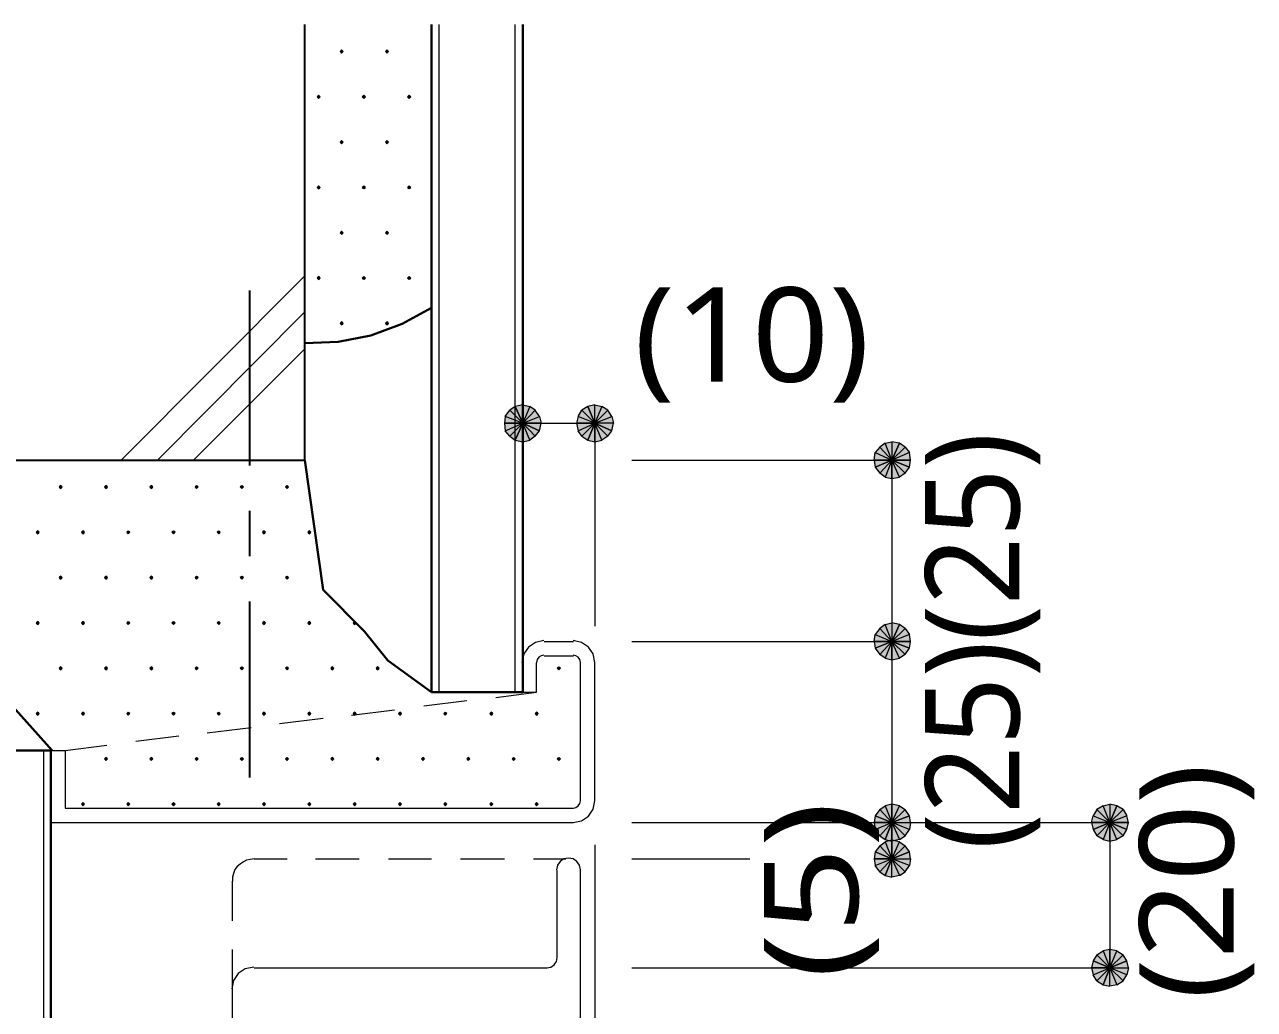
# Model space of a CAD drawing. Header units: millimetres. Extents: x 0 to 420, y 0 to 297.
# Drawn here: x 77.07 to 110.98, y 231.35 to 258.49 of the extents above; entities that cross this region are included whole.
import ezdxf
from ezdxf.enums import TextEntityAlignment as Align

# ---------------------------------------------------------------- set-up
doc = ezdxf.new("R2010")
doc.units = ezdxf.units.MM
doc.styles.add('kst32b', font='NotoSansJP-Variable.ttf')

msp = doc.modelspace()

# ---------------------------------------------------------------- hatches: boundary and pattern name
for points in [[(85.81, 257.789), (85.788, 257.768), (85.767, 257.746), (85.788, 257.725), (85.81, 257.704), (85.831, 257.725), (85.852, 257.746), (85.831, 257.768), (85.81, 257.789)], [(87.059, 257.789), (87.037, 257.768), (87.016, 257.746), (87.037, 257.725), (87.059, 257.704), (87.08, 257.725), (87.101, 257.746), (87.08, 257.768), (87.059, 257.789)], [(85.175, 256.54), (85.154, 256.519), (85.132, 256.498), (85.154, 256.476), (85.175, 256.455), (85.196, 256.476), (85.217, 256.498), (85.196, 256.519), (85.175, 256.54)], [(86.424, 256.54), (86.402, 256.519), (86.381, 256.498), (86.402, 256.476), (86.424, 256.455), (86.445, 256.476), (86.466, 256.498), (86.445, 256.519), (86.424, 256.54)], [(87.672, 256.54), (87.651, 256.519), (87.63, 256.498), (87.651, 256.476), (87.672, 256.455), (87.694, 256.476), (87.715, 256.498), (87.694, 256.519), (87.672, 256.54)], [(85.81, 255.291), (85.788, 255.27), (85.767, 255.249), (85.788, 255.228), (85.81, 255.206), (85.831, 255.228), (85.852, 255.249), (85.831, 255.27), (85.81, 255.291)], [(87.059, 255.291), (87.037, 255.27), (87.016, 255.249), (87.037, 255.228), (87.059, 255.206), (87.08, 255.228), (87.101, 255.249), (87.08, 255.27), (87.059, 255.291)], [(85.175, 254.042), (85.154, 254.021), (85.132, 254), (85.154, 253.979), (85.175, 253.958), (85.196, 253.979), (85.217, 254), (85.196, 254.021), (85.175, 254.042)], [(86.424, 254.042), (86.402, 254.021), (86.381, 254), (86.402, 253.979), (86.424, 253.958), (86.445, 253.979), (86.466, 254), (86.445, 254.021), (86.424, 254.042)], [(87.672, 254.042), (87.651, 254.021), (87.63, 254), (87.651, 253.979), (87.672, 253.958), (87.694, 253.979), (87.715, 254), (87.694, 254.021), (87.672, 254.042)], [(85.81, 252.793), (85.788, 252.772), (85.767, 252.751), (85.788, 252.73), (85.81, 252.709), (85.831, 252.73), (85.852, 252.751), (85.831, 252.772), (85.81, 252.793)], [(87.059, 252.793), (87.037, 252.772), (87.016, 252.751), (87.037, 252.73), (87.059, 252.709), (87.08, 252.73), (87.101, 252.751), (87.08, 252.772), (87.059, 252.793)], [(85.175, 251.545), (85.154, 251.523), (85.132, 251.502), (85.154, 251.481), (85.175, 251.46), (85.196, 251.481), (85.217, 251.502), (85.196, 251.523), (85.175, 251.545)], [(86.424, 251.545), (86.402, 251.523), (86.381, 251.502), (86.402, 251.481), (86.424, 251.46), (86.445, 251.481), (86.466, 251.502), (86.445, 251.523), (86.424, 251.545)], [(87.672, 251.545), (87.651, 251.523), (87.63, 251.502), (87.651, 251.481), (87.672, 251.46), (87.694, 251.481), (87.715, 251.502), (87.694, 251.523), (87.672, 251.545)], [(85.81, 250.296), (85.788, 250.275), (85.767, 250.254), (85.788, 250.232), (85.81, 250.211), (85.831, 250.232), (85.852, 250.254), (85.831, 250.275), (85.81, 250.296)], [(87.059, 250.296), (87.037, 250.275), (87.016, 250.254), (87.037, 250.232), (87.059, 250.211), (87.08, 250.232), (87.101, 250.254), (87.08, 250.275), (87.059, 250.296)], [(90.593, 247.036), (90.805, 246.994), (90.805, 247.502), (90.593, 247.036)], [(92.604, 247.036), (92.795, 246.994), (92.795, 247.502), (92.604, 247.036)], [(101.473, 246.295), (101.494, 246.486), (100.986, 246.486), (101.473, 246.295)], [(78.063, 245.787), (78.042, 245.766), (78.02, 245.745), (78.042, 245.724), (78.063, 245.703), (78.084, 245.724), (78.105, 245.745), (78.084, 245.766), (78.063, 245.787)], [(79.312, 245.787), (79.29, 245.766), (79.269, 245.745), (79.29, 245.724), (79.312, 245.703), (79.333, 245.724), (79.354, 245.745), (79.333, 245.766), (79.312, 245.787)], [(80.56, 245.787), (80.539, 245.766), (80.518, 245.745), (80.539, 245.724), (80.56, 245.703), (80.582, 245.724), (80.603, 245.745), (80.582, 245.766), (80.56, 245.787)], [(81.809, 245.787), (81.788, 245.766), (81.767, 245.745), (81.788, 245.724), (81.809, 245.703), (81.83, 245.724), (81.852, 245.745), (81.83, 245.766), (81.809, 245.787)], [(83.058, 245.787), (83.037, 245.766), (83.016, 245.745), (83.037, 245.724), (83.058, 245.703), (83.079, 245.724), (83.1, 245.745), (83.079, 245.766), (83.058, 245.787)], [(84.307, 245.787), (84.286, 245.766), (84.265, 245.745), (84.286, 245.724), (84.307, 245.703), (84.328, 245.724), (84.349, 245.745), (84.328, 245.766), (84.307, 245.787)], [(77.428, 244.538), (77.407, 244.517), (77.385, 244.496), (77.407, 244.475), (77.428, 244.454), (77.449, 244.475), (77.47, 244.496), (77.449, 244.517), (77.428, 244.538)], [(78.677, 244.538), (78.655, 244.517), (78.634, 244.496), (78.655, 244.475), (78.677, 244.454), (78.698, 244.475), (78.719, 244.496), (78.698, 244.517), (78.677, 244.538)], [(79.925, 244.538), (79.904, 244.517), (79.883, 244.496), (79.904, 244.475), (79.925, 244.454), (79.946, 244.475), (79.968, 244.496), (79.946, 244.517), (79.925, 244.538)], [(81.174, 244.538), (81.153, 244.517), (81.132, 244.496), (81.153, 244.475), (81.174, 244.454), (81.195, 244.475), (81.217, 244.496), (81.195, 244.517), (81.174, 244.538)], [(82.423, 244.538), (82.402, 244.517), (82.381, 244.496), (82.402, 244.475), (82.423, 244.454), (82.444, 244.475), (82.465, 244.496), (82.444, 244.517), (82.423, 244.538)], [(83.672, 244.538), (83.651, 244.517), (83.629, 244.496), (83.651, 244.475), (83.672, 244.454), (83.693, 244.475), (83.714, 244.496), (83.693, 244.517), (83.672, 244.538)], [(84.921, 244.538), (84.9, 244.517), (84.878, 244.496), (84.9, 244.475), (84.921, 244.454), (84.942, 244.475), (84.963, 244.496), (84.942, 244.517), (84.921, 244.538)], [(78.063, 243.29), (78.042, 243.268), (78.02, 243.247), (78.042, 243.226), (78.063, 243.205), (78.084, 243.226), (78.105, 243.247), (78.084, 243.268), (78.063, 243.29)], [(79.312, 243.29), (79.29, 243.268), (79.269, 243.247), (79.29, 243.226), (79.312, 243.205), (79.333, 243.226), (79.354, 243.247), (79.333, 243.268), (79.312, 243.29)], [(80.56, 243.29), (80.539, 243.268), (80.518, 243.247), (80.539, 243.226), (80.56, 243.205), (80.582, 243.226), (80.603, 243.247), (80.582, 243.268), (80.56, 243.29)], [(81.809, 243.29), (81.788, 243.268), (81.767, 243.247), (81.788, 243.226), (81.809, 243.205), (81.83, 243.226), (81.852, 243.247), (81.83, 243.268), (81.809, 243.29)], [(83.058, 243.29), (83.037, 243.268), (83.016, 243.247), (83.037, 243.226), (83.058, 243.205), (83.079, 243.226), (83.1, 243.247), (83.079, 243.268), (83.058, 243.29)], [(84.307, 243.29), (84.286, 243.268), (84.265, 243.247), (84.286, 243.226), (84.307, 243.205), (84.328, 243.226), (84.349, 243.247), (84.328, 243.268), (84.307, 243.29)], [(77.428, 242.041), (77.407, 242.02), (77.385, 241.998), (77.407, 241.977), (77.428, 241.956), (77.449, 241.977), (77.47, 241.998), (77.449, 242.02), (77.428, 242.041)], [(78.677, 242.041), (78.655, 242.02), (78.634, 241.998), (78.655, 241.977), (78.677, 241.956), (78.698, 241.977), (78.719, 241.998), (78.698, 242.02), (78.677, 242.041)], [(79.925, 242.041), (79.904, 242.02), (79.883, 241.998), (79.904, 241.977), (79.925, 241.956), (79.946, 241.977), (79.968, 241.998), (79.946, 242.02), (79.925, 242.041)], [(81.174, 242.041), (81.153, 242.02), (81.132, 241.998), (81.153, 241.977), (81.174, 241.956), (81.195, 241.977), (81.217, 241.998), (81.195, 242.02), (81.174, 242.041)], [(82.423, 242.041), (82.402, 242.02), (82.381, 241.998), (82.402, 241.977), (82.423, 241.956), (82.444, 241.977), (82.465, 241.998), (82.444, 242.02), (82.423, 242.041)], [(83.672, 242.041), (83.651, 242.02), (83.629, 241.998), (83.651, 241.977), (83.672, 241.956), (83.693, 241.977), (83.714, 241.998), (83.693, 242.02), (83.672, 242.041)], [(84.921, 242.041), (84.9, 242.02), (84.878, 241.998), (84.9, 241.977), (84.921, 241.956), (84.942, 241.977), (84.963, 241.998), (84.942, 242.02), (84.921, 242.041)], [(86.17, 242.041), (86.148, 242.02), (86.127, 241.998), (86.148, 241.977), (86.17, 241.956), (86.191, 241.977), (86.212, 241.998), (86.191, 242.02), (86.17, 242.041)], [(101.473, 241.3), (101.494, 241.49), (100.986, 241.49), (101.473, 241.3)], [(78.063, 240.792), (78.042, 240.771), (78.02, 240.75), (78.042, 240.729), (78.063, 240.707), (78.084, 240.729), (78.105, 240.75), (78.084, 240.771), (78.063, 240.792)], [(79.312, 240.792), (79.29, 240.771), (79.269, 240.75), (79.29, 240.729), (79.312, 240.707), (79.333, 240.729), (79.354, 240.75), (79.333, 240.771), (79.312, 240.792)], [(80.56, 240.792), (80.539, 240.771), (80.518, 240.75), (80.539, 240.729), (80.56, 240.707), (80.582, 240.729), (80.603, 240.75), (80.582, 240.771), (80.56, 240.792)], [(81.809, 240.792), (81.788, 240.771), (81.767, 240.75), (81.788, 240.729), (81.809, 240.707), (81.83, 240.729), (81.852, 240.75), (81.83, 240.771), (81.809, 240.792)], [(83.058, 240.792), (83.037, 240.771), (83.016, 240.75), (83.037, 240.729), (83.058, 240.707), (83.079, 240.729), (83.1, 240.75), (83.079, 240.771), (83.058, 240.792)], [(84.307, 240.792), (84.286, 240.771), (84.265, 240.75), (84.286, 240.729), (84.307, 240.707), (84.328, 240.729), (84.349, 240.75), (84.328, 240.771), (84.307, 240.792)], [(85.556, 240.792), (85.535, 240.771), (85.513, 240.75), (85.535, 240.729), (85.556, 240.707), (85.577, 240.729), (85.598, 240.75), (85.577, 240.771), (85.556, 240.792)], [(86.804, 240.792), (86.783, 240.771), (86.762, 240.75), (86.783, 240.729), (86.804, 240.707), (86.826, 240.729), (86.847, 240.75), (86.826, 240.771), (86.804, 240.792)], [(91.8, 240.792), (91.779, 240.771), (91.758, 240.75), (91.779, 240.729), (91.8, 240.707), (91.821, 240.729), (91.842, 240.75), (91.821, 240.771), (91.8, 240.792)], [(77.428, 239.543), (77.407, 239.522), (77.385, 239.501), (77.407, 239.48), (77.428, 239.458), (77.449, 239.48), (77.47, 239.501), (77.449, 239.522), (77.428, 239.543)], [(78.677, 239.543), (78.655, 239.522), (78.634, 239.501), (78.655, 239.48), (78.677, 239.458), (78.698, 239.48), (78.719, 239.501), (78.698, 239.522), (78.677, 239.543)], [(79.925, 239.543), (79.904, 239.522), (79.883, 239.501), (79.904, 239.48), (79.925, 239.458), (79.946, 239.48), (79.968, 239.501), (79.946, 239.522), (79.925, 239.543)], [(81.174, 239.543), (81.153, 239.522), (81.132, 239.501), (81.153, 239.48), (81.174, 239.458), (81.195, 239.48), (81.217, 239.501), (81.195, 239.522), (81.174, 239.543)], [(82.423, 239.543), (82.402, 239.522), (82.381, 239.501), (82.402, 239.48), (82.423, 239.458), (82.444, 239.48), (82.465, 239.501), (82.444, 239.522), (82.423, 239.543)], [(83.672, 239.543), (83.651, 239.522), (83.629, 239.501), (83.651, 239.48), (83.672, 239.458), (83.693, 239.48), (83.714, 239.501), (83.693, 239.522), (83.672, 239.543)], [(84.921, 239.543), (84.9, 239.522), (84.878, 239.501), (84.9, 239.48), (84.921, 239.458), (84.942, 239.48), (84.963, 239.501), (84.942, 239.522), (84.921, 239.543)], [(86.17, 239.543), (86.148, 239.522), (86.127, 239.501), (86.148, 239.48), (86.17, 239.458), (86.191, 239.48), (86.212, 239.501), (86.191, 239.522), (86.17, 239.543)], [(87.418, 239.543), (87.397, 239.522), (87.376, 239.501), (87.397, 239.48), (87.418, 239.458), (87.44, 239.48), (87.461, 239.501), (87.44, 239.522), (87.418, 239.543)], [(88.667, 239.543), (88.646, 239.522), (88.625, 239.501), (88.646, 239.48), (88.667, 239.458), (88.688, 239.48), (88.71, 239.501), (88.688, 239.522), (88.667, 239.543)], [(89.937, 239.543), (89.916, 239.522), (89.895, 239.501), (89.916, 239.48), (89.937, 239.458), (89.958, 239.48), (89.979, 239.501), (89.958, 239.522), (89.937, 239.543)], [(91.186, 239.543), (91.165, 239.522), (91.144, 239.501), (91.165, 239.48), (91.186, 239.458), (91.207, 239.48), (91.228, 239.501), (91.207, 239.522), (91.186, 239.543)], [(79.312, 238.294), (79.29, 238.273), (79.269, 238.252), (79.29, 238.231), (79.312, 238.21), (79.333, 238.231), (79.354, 238.252), (79.333, 238.273), (79.312, 238.294)], [(80.56, 238.294), (80.539, 238.273), (80.518, 238.252), (80.539, 238.231), (80.56, 238.21), (80.582, 238.231), (80.603, 238.252), (80.582, 238.273), (80.56, 238.294)], [(81.809, 238.294), (81.788, 238.273), (81.767, 238.252), (81.788, 238.231), (81.809, 238.21), (81.83, 238.231), (81.852, 238.252), (81.83, 238.273), (81.809, 238.294)], [(83.058, 238.294), (83.037, 238.273), (83.016, 238.252), (83.037, 238.231), (83.058, 238.21), (83.079, 238.231), (83.1, 238.252), (83.079, 238.273), (83.058, 238.294)], [(84.307, 238.294), (84.286, 238.273), (84.265, 238.252), (84.286, 238.231), (84.307, 238.21), (84.328, 238.231), (84.349, 238.252), (84.328, 238.273), (84.307, 238.294)], [(85.556, 238.294), (85.535, 238.273), (85.513, 238.252), (85.535, 238.231), (85.556, 238.21), (85.577, 238.231), (85.598, 238.252), (85.577, 238.273), (85.556, 238.294)], [(86.804, 238.294), (86.783, 238.273), (86.762, 238.252), (86.783, 238.231), (86.804, 238.21), (86.826, 238.231), (86.847, 238.252), (86.826, 238.273), (86.804, 238.294)], [(88.053, 238.294), (88.032, 238.273), (88.011, 238.252), (88.032, 238.231), (88.053, 238.21), (88.075, 238.231), (88.096, 238.252), (88.075, 238.273), (88.053, 238.294)], [(89.302, 238.294), (89.281, 238.273), (89.26, 238.252), (89.281, 238.231), (89.302, 238.21), (89.323, 238.231), (89.345, 238.252), (89.323, 238.273), (89.302, 238.294)], [(90.551, 238.294), (90.53, 238.273), (90.509, 238.252), (90.53, 238.231), (90.551, 238.21), (90.572, 238.231), (90.593, 238.252), (90.572, 238.273), (90.551, 238.294)], [(91.8, 238.294), (91.779, 238.273), (91.758, 238.252), (91.779, 238.231), (91.8, 238.21), (91.821, 238.231), (91.842, 238.252), (91.821, 238.273), (91.8, 238.294)], [(78.677, 237.046), (78.655, 237.024), (78.634, 237.003), (78.655, 236.982), (78.677, 236.961), (78.698, 236.982), (78.719, 237.003), (78.698, 237.024), (78.677, 237.046)], [(79.925, 237.046), (79.904, 237.024), (79.883, 237.003), (79.904, 236.982), (79.925, 236.961), (79.946, 236.982), (79.968, 237.003), (79.946, 237.024), (79.925, 237.046)], [(81.174, 237.046), (81.153, 237.024), (81.132, 237.003), (81.153, 236.982), (81.174, 236.961), (81.195, 236.982), (81.217, 237.003), (81.195, 237.024), (81.174, 237.046)], [(82.423, 237.046), (82.402, 237.024), (82.381, 237.003), (82.402, 236.982), (82.423, 236.961), (82.444, 236.982), (82.465, 237.003), (82.444, 237.024), (82.423, 237.046)], [(83.672, 237.046), (83.651, 237.024), (83.629, 237.003), (83.651, 236.982), (83.672, 236.961), (83.693, 236.982), (83.714, 237.003), (83.693, 237.024), (83.672, 237.046)], [(84.921, 237.046), (84.9, 237.024), (84.878, 237.003), (84.9, 236.982), (84.921, 236.961), (84.942, 236.982), (84.963, 237.003), (84.942, 237.024), (84.921, 237.046)], [(86.17, 237.046), (86.148, 237.024), (86.127, 237.003), (86.148, 236.982), (86.17, 236.961), (86.191, 236.982), (86.212, 237.003), (86.191, 237.024), (86.17, 237.046)], [(87.418, 237.046), (87.397, 237.024), (87.376, 237.003), (87.397, 236.982), (87.418, 236.961), (87.44, 236.982), (87.461, 237.003), (87.44, 237.024), (87.418, 237.046)], [(88.667, 237.046), (88.646, 237.024), (88.625, 237.003), (88.646, 236.982), (88.667, 236.961), (88.688, 236.982), (88.71, 237.003), (88.688, 237.024), (88.667, 237.046)], [(89.937, 237.046), (89.916, 237.024), (89.895, 237.003), (89.916, 236.982), (89.937, 236.961), (89.958, 236.982), (89.979, 237.003), (89.958, 237.024), (89.937, 237.046)], [(91.186, 237.046), (91.165, 237.024), (91.144, 237.003), (91.165, 236.982), (91.186, 236.961), (91.207, 236.982), (91.228, 237.003), (91.207, 237.024), (91.186, 237.046)], [(100.521, 236.686), (100.499, 236.495), (100.986, 236.495), (100.521, 236.686)], [(107.463, 236.305), (107.505, 236.495), (106.998, 236.495), (107.463, 236.305)], [(100.521, 235.691), (100.499, 235.5), (100.986, 235.5), (100.521, 235.691)], [(106.532, 232.685), (106.49, 232.495), (106.998, 232.495), (106.532, 232.685)]]:
    msp.add_hatch(color=7).paths.add_polyline_path(points)
h = msp.add_hatch(color=7)
h.paths.add_polyline_path([(90.593, 247.967), (90.445, 247.862), (90.805, 247.502), (90.593, 247.967)])
h.paths.add_polyline_path([(90.445, 247.862), (90.805, 247.502), (90.318, 247.692), (90.445, 247.862)])
h.paths.add_polyline_path([(90.805, 247.502), (90.318, 247.692), (90.297, 247.502), (90.805, 247.502)])
h = msp.add_hatch(color=7)
h.paths.add_polyline_path([(91.144, 247.862), (90.996, 247.967), (90.805, 247.502), (91.144, 247.862)])
h.paths.add_polyline_path([(90.996, 247.967), (90.805, 247.502), (90.805, 248.01), (90.996, 247.967)])
h.paths.add_polyline_path([(90.805, 247.502), (90.805, 248.01), (90.593, 247.967), (90.805, 247.502)])
h = msp.add_hatch(color=7)
h.paths.add_polyline_path([(92.604, 247.967), (92.435, 247.862), (92.795, 247.502), (92.604, 247.967)])
h.paths.add_polyline_path([(92.435, 247.862), (92.795, 247.502), (92.329, 247.692), (92.435, 247.862)])
h.paths.add_polyline_path([(92.795, 247.502), (92.329, 247.692), (92.287, 247.502), (92.795, 247.502)])
h = msp.add_hatch(color=7)
h.paths.add_polyline_path([(93.154, 247.862), (92.985, 247.967), (92.795, 247.502), (93.154, 247.862)])
h.paths.add_polyline_path([(92.985, 247.967), (92.795, 247.502), (92.795, 248.01), (92.985, 247.967)])
h.paths.add_polyline_path([(92.795, 247.502), (92.795, 248.01), (92.604, 247.967), (92.795, 247.502)])
h = msp.add_hatch(color=7)
h.paths.add_polyline_path([(91.271, 247.29), (91.313, 247.502), (90.805, 247.502), (91.271, 247.29)])
h.paths.add_polyline_path([(91.313, 247.502), (90.805, 247.502), (91.271, 247.692), (91.313, 247.502)])
h.paths.add_polyline_path([(90.805, 247.502), (91.271, 247.692), (91.144, 247.862), (90.805, 247.502)])
h = msp.add_hatch(color=7)
h.paths.add_polyline_path([(93.26, 247.29), (93.303, 247.502), (92.795, 247.502), (93.26, 247.29)])
h.paths.add_polyline_path([(93.303, 247.502), (92.795, 247.502), (93.26, 247.692), (93.303, 247.502)])
h.paths.add_polyline_path([(92.795, 247.502), (93.26, 247.692), (93.154, 247.862), (92.795, 247.502)])
h = msp.add_hatch(color=7)
h.paths.add_polyline_path([(90.297, 247.502), (90.318, 247.29), (90.805, 247.502), (90.297, 247.502)])
h.paths.add_polyline_path([(90.318, 247.29), (90.805, 247.502), (90.445, 247.142), (90.318, 247.29)])
h.paths.add_polyline_path([(90.805, 247.502), (90.445, 247.142), (90.593, 247.036), (90.805, 247.502)])
h = msp.add_hatch(color=7)
h.paths.add_polyline_path([(90.805, 246.994), (90.996, 247.036), (90.805, 247.502), (90.805, 246.994)])
h.paths.add_polyline_path([(90.996, 247.036), (90.805, 247.502), (91.144, 247.142), (90.996, 247.036)])
h.paths.add_polyline_path([(90.805, 247.502), (91.144, 247.142), (91.271, 247.29), (90.805, 247.502)])
h = msp.add_hatch(color=7)
h.paths.add_polyline_path([(92.287, 247.502), (92.329, 247.29), (92.795, 247.502), (92.287, 247.502)])
h.paths.add_polyline_path([(92.329, 247.29), (92.795, 247.502), (92.435, 247.142), (92.329, 247.29)])
h.paths.add_polyline_path([(92.795, 247.502), (92.435, 247.142), (92.604, 247.036), (92.795, 247.502)])
h = msp.add_hatch(color=7)
h.paths.add_polyline_path([(92.795, 246.994), (92.985, 247.036), (92.795, 247.502), (92.795, 246.994)])
h.paths.add_polyline_path([(92.985, 247.036), (92.795, 247.502), (93.154, 247.142), (92.985, 247.036)])
h.paths.add_polyline_path([(92.795, 247.502), (93.154, 247.142), (93.26, 247.29), (92.795, 247.502)])
h = msp.add_hatch(color=7)
h.paths.add_polyline_path([(101.198, 246.951), (100.986, 246.994), (100.986, 246.486), (101.198, 246.951)])
h.paths.add_polyline_path([(100.986, 246.994), (100.986, 246.486), (100.796, 246.951), (100.986, 246.994)])
h.paths.add_polyline_path([(100.986, 246.486), (100.796, 246.951), (100.648, 246.846), (100.986, 246.486)])
h = msp.add_hatch(color=7)
h.paths.add_polyline_path([(101.494, 246.486), (101.473, 246.697), (100.986, 246.486), (101.494, 246.486)])
h.paths.add_polyline_path([(101.473, 246.697), (100.986, 246.486), (101.346, 246.846), (101.473, 246.697)])
h.paths.add_polyline_path([(100.986, 246.486), (101.346, 246.846), (101.198, 246.951), (100.986, 246.486)])
h = msp.add_hatch(color=7)
h.paths.add_polyline_path([(100.648, 246.846), (100.521, 246.697), (100.986, 246.486), (100.648, 246.846)])
h.paths.add_polyline_path([(100.521, 246.697), (100.986, 246.486), (100.499, 246.486), (100.521, 246.697)])
h.paths.add_polyline_path([(100.986, 246.486), (100.499, 246.486), (100.521, 246.295), (100.986, 246.486)])
h = msp.add_hatch(color=7)
h.paths.add_polyline_path([(100.521, 246.295), (100.648, 246.126), (100.986, 246.486), (100.521, 246.295)])
h.paths.add_polyline_path([(100.648, 246.126), (100.986, 246.486), (100.796, 246.02), (100.648, 246.126)])
h.paths.add_polyline_path([(100.986, 246.486), (100.796, 246.02), (100.986, 245.978), (100.986, 246.486)])
h = msp.add_hatch(color=7)
h.paths.add_polyline_path([(100.986, 245.978), (101.198, 246.02), (100.986, 246.486), (100.986, 245.978)])
h.paths.add_polyline_path([(101.198, 246.02), (100.986, 246.486), (101.346, 246.126), (101.198, 246.02)])
h.paths.add_polyline_path([(100.986, 246.486), (101.346, 246.126), (101.473, 246.295), (100.986, 246.486)])
h = msp.add_hatch(color=7)
h.paths.add_polyline_path([(100.648, 241.85), (100.521, 241.681), (100.986, 241.49), (100.648, 241.85)])
h.paths.add_polyline_path([(100.521, 241.681), (100.986, 241.49), (100.499, 241.49), (100.521, 241.681)])
h.paths.add_polyline_path([(100.986, 241.49), (100.499, 241.49), (100.521, 241.3), (100.986, 241.49)])
h = msp.add_hatch(color=7)
h.paths.add_polyline_path([(101.198, 241.956), (100.986, 241.998), (100.986, 241.49), (101.198, 241.956)])
h.paths.add_polyline_path([(100.986, 241.998), (100.986, 241.49), (100.796, 241.956), (100.986, 241.998)])
h.paths.add_polyline_path([(100.986, 241.49), (100.796, 241.956), (100.648, 241.85), (100.986, 241.49)])
h = msp.add_hatch(color=7)
h.paths.add_polyline_path([(101.494, 241.49), (101.473, 241.681), (100.986, 241.49), (101.494, 241.49)])
h.paths.add_polyline_path([(101.473, 241.681), (100.986, 241.49), (101.346, 241.85), (101.473, 241.681)])
h.paths.add_polyline_path([(100.986, 241.49), (101.346, 241.85), (101.198, 241.956), (100.986, 241.49)])
h = msp.add_hatch(color=7)
h.paths.add_polyline_path([(100.521, 241.3), (100.648, 241.131), (100.986, 241.49), (100.521, 241.3)])
h.paths.add_polyline_path([(100.648, 241.131), (100.986, 241.49), (100.796, 241.025), (100.648, 241.131)])
h.paths.add_polyline_path([(100.986, 241.49), (100.796, 241.025), (100.986, 240.982), (100.986, 241.49)])
h = msp.add_hatch(color=7)
h.paths.add_polyline_path([(100.986, 240.982), (101.198, 241.025), (100.986, 241.49), (100.986, 240.982)])
h.paths.add_polyline_path([(101.198, 241.025), (100.986, 241.49), (101.346, 241.131), (101.198, 241.025)])
h.paths.add_polyline_path([(100.986, 241.49), (101.346, 241.131), (101.473, 241.3), (100.986, 241.49)])
h = msp.add_hatch(color=7)
h.paths.add_polyline_path([(100.986, 237.003), (100.796, 236.961), (100.986, 236.495), (100.986, 237.003)])
h.paths.add_polyline_path([(100.796, 236.961), (100.986, 236.495), (100.648, 236.855), (100.796, 236.961)])
h.paths.add_polyline_path([(100.986, 236.495), (100.648, 236.855), (100.521, 236.686), (100.986, 236.495)])
h = msp.add_hatch(color=7)
h.paths.add_polyline_path([(101.473, 236.686), (101.346, 236.855), (100.986, 236.495), (101.473, 236.686)])
h.paths.add_polyline_path([(101.346, 236.855), (100.986, 236.495), (101.198, 236.961), (101.346, 236.855)])
h.paths.add_polyline_path([(100.986, 236.495), (101.198, 236.961), (100.986, 237.003), (100.986, 236.495)])
h = msp.add_hatch(color=7)
h.paths.add_polyline_path([(106.638, 236.855), (106.532, 236.686), (106.998, 236.495), (106.638, 236.855)])
h.paths.add_polyline_path([(106.532, 236.686), (106.998, 236.495), (106.49, 236.495), (106.532, 236.686)])
h.paths.add_polyline_path([(106.998, 236.495), (106.49, 236.495), (106.532, 236.305), (106.998, 236.495)])
h = msp.add_hatch(color=7)
h.paths.add_polyline_path([(107.188, 236.961), (106.998, 237.003), (106.998, 236.495), (107.188, 236.961)])
h.paths.add_polyline_path([(106.998, 237.003), (106.998, 236.495), (106.807, 236.961), (106.998, 237.003)])
h.paths.add_polyline_path([(106.998, 236.495), (106.807, 236.961), (106.638, 236.855), (106.998, 236.495)])
h = msp.add_hatch(color=7)
h.paths.add_polyline_path([(107.505, 236.495), (107.463, 236.686), (106.998, 236.495), (107.505, 236.495)])
h.paths.add_polyline_path([(107.463, 236.686), (106.998, 236.495), (107.357, 236.855), (107.463, 236.686)])
h.paths.add_polyline_path([(106.998, 236.495), (107.357, 236.855), (107.188, 236.961), (106.998, 236.495)])
h = msp.add_hatch(color=7)
h.paths.add_polyline_path([(100.499, 236.495), (100.521, 236.305), (100.986, 236.495), (100.499, 236.495)])
h.paths.add_polyline_path([(100.521, 236.305), (100.986, 236.495), (100.648, 236.135), (100.521, 236.305)])
h.paths.add_polyline_path([(100.986, 236.495), (100.648, 236.135), (100.796, 236.029), (100.986, 236.495)])
h = msp.add_hatch(color=7)
h.paths.add_polyline_path([(100.796, 236.029), (100.986, 235.987), (100.986, 236.495), (100.796, 236.029)])
h.paths.add_polyline_path([(100.986, 235.987), (100.986, 236.495), (101.198, 236.029), (100.986, 235.987)])
h.paths.add_polyline_path([(100.986, 236.495), (101.198, 236.029), (101.346, 236.135), (100.986, 236.495)])
h = msp.add_hatch(color=7)
h.paths.add_polyline_path([(101.346, 236.135), (101.473, 236.305), (100.986, 236.495), (101.346, 236.135)])
h.paths.add_polyline_path([(101.473, 236.305), (100.986, 236.495), (101.494, 236.495), (101.473, 236.305)])
h.paths.add_polyline_path([(100.986, 236.495), (101.494, 236.495), (101.473, 236.686), (100.986, 236.495)])
h = msp.add_hatch(color=7)
h.paths.add_polyline_path([(106.532, 236.305), (106.638, 236.135), (106.998, 236.495), (106.532, 236.305)])
h.paths.add_polyline_path([(106.638, 236.135), (106.998, 236.495), (106.807, 236.029), (106.638, 236.135)])
h.paths.add_polyline_path([(106.998, 236.495), (106.807, 236.029), (106.998, 235.987), (106.998, 236.495)])
h = msp.add_hatch(color=7)
h.paths.add_polyline_path([(106.998, 235.987), (107.188, 236.029), (106.998, 236.495), (106.998, 235.987)])
h.paths.add_polyline_path([(107.188, 236.029), (106.998, 236.495), (107.357, 236.135), (107.188, 236.029)])
h.paths.add_polyline_path([(106.998, 236.495), (107.357, 236.135), (107.463, 236.305), (106.998, 236.495)])
h = msp.add_hatch(color=7)
h.paths.add_polyline_path([(100.986, 236.008), (100.796, 235.966), (100.986, 235.5), (100.986, 236.008)])
h.paths.add_polyline_path([(100.796, 235.966), (100.986, 235.5), (100.648, 235.86), (100.796, 235.966)])
h.paths.add_polyline_path([(100.986, 235.5), (100.648, 235.86), (100.521, 235.691), (100.986, 235.5)])
h = msp.add_hatch(color=7)
h.paths.add_polyline_path([(101.473, 235.691), (101.346, 235.86), (100.986, 235.5), (101.473, 235.691)])
h.paths.add_polyline_path([(101.346, 235.86), (100.986, 235.5), (101.198, 235.966), (101.346, 235.86)])
h.paths.add_polyline_path([(100.986, 235.5), (101.198, 235.966), (100.986, 236.008), (100.986, 235.5)])
h = msp.add_hatch(color=7)
h.paths.add_polyline_path([(100.499, 235.5), (100.521, 235.31), (100.986, 235.5), (100.499, 235.5)])
h.paths.add_polyline_path([(100.521, 235.31), (100.986, 235.5), (100.648, 235.14), (100.521, 235.31)])
h.paths.add_polyline_path([(100.986, 235.5), (100.648, 235.14), (100.796, 235.035), (100.986, 235.5)])
h = msp.add_hatch(color=7)
h.paths.add_polyline_path([(100.796, 235.035), (100.986, 234.992), (100.986, 235.5), (100.796, 235.035)])
h.paths.add_polyline_path([(100.986, 234.992), (100.986, 235.5), (101.198, 235.035), (100.986, 234.992)])
h.paths.add_polyline_path([(100.986, 235.5), (101.198, 235.035), (101.346, 235.14), (100.986, 235.5)])
h = msp.add_hatch(color=7)
h.paths.add_polyline_path([(101.346, 235.14), (101.473, 235.31), (100.986, 235.5), (101.346, 235.14)])
h.paths.add_polyline_path([(101.473, 235.31), (100.986, 235.5), (101.494, 235.5), (101.473, 235.31)])
h.paths.add_polyline_path([(100.986, 235.5), (101.494, 235.5), (101.473, 235.691), (100.986, 235.5)])
h = msp.add_hatch(color=7)
h.paths.add_polyline_path([(106.998, 233.003), (106.807, 232.96), (106.998, 232.495), (106.998, 233.003)])
h.paths.add_polyline_path([(106.807, 232.96), (106.998, 232.495), (106.638, 232.854), (106.807, 232.96)])
h.paths.add_polyline_path([(106.998, 232.495), (106.638, 232.854), (106.532, 232.685), (106.998, 232.495)])
h = msp.add_hatch(color=7)
h.paths.add_polyline_path([(107.463, 232.685), (107.357, 232.854), (106.998, 232.495), (107.463, 232.685)])
h.paths.add_polyline_path([(107.357, 232.854), (106.998, 232.495), (107.188, 232.96), (107.357, 232.854)])
h.paths.add_polyline_path([(106.998, 232.495), (107.188, 232.96), (106.998, 233.003), (106.998, 232.495)])
h = msp.add_hatch(color=7)
h.paths.add_polyline_path([(107.357, 232.135), (107.463, 232.304), (106.998, 232.495), (107.357, 232.135)])
h.paths.add_polyline_path([(107.463, 232.304), (106.998, 232.495), (107.505, 232.495), (107.463, 232.304)])
h.paths.add_polyline_path([(106.998, 232.495), (107.505, 232.495), (107.463, 232.685), (106.998, 232.495)])
h = msp.add_hatch(color=7)
h.paths.add_polyline_path([(106.49, 232.495), (106.532, 232.304), (106.998, 232.495), (106.49, 232.495)])
h.paths.add_polyline_path([(106.532, 232.304), (106.998, 232.495), (106.638, 232.135), (106.532, 232.304)])
h.paths.add_polyline_path([(106.998, 232.495), (106.638, 232.135), (106.807, 232.029), (106.998, 232.495)])
h = msp.add_hatch(color=7)
h.paths.add_polyline_path([(106.807, 232.029), (106.998, 231.987), (106.998, 232.495), (106.807, 232.029)])
h.paths.add_polyline_path([(106.998, 231.987), (106.998, 232.495), (107.188, 232.029), (106.998, 231.987)])
h.paths.add_polyline_path([(106.998, 232.495), (107.188, 232.029), (107.357, 232.135), (106.998, 232.495)])

# ---------------------------------------------------------------- linework, layer by layer
at = {"lineweight": 25}
for points in [[(84.794, 246.486), (84.794, 258.487)], [(83.27, 251.164), (83.27, 246.338)], [(72.792, 246.486), (84.794, 246.486)], [(83.27, 245.089), (83.27, 243.84)], [(83.27, 242.591), (83.27, 237.744)]]:
    msp.add_lwpolyline(points, dxfattribs=at)
at = {"lineweight": 30}
for points in [[(88.286, 240.093), (88.286, 258.487)], [(90.805, 240.093), (90.805, 258.487)], [(84.795, 249.707), (85.718, 249.745), (86.619, 249.923), (87.482, 250.237), (88.291, 250.684)], [(84.794, 246.486), (85.302, 242.909), (86.445, 241.766)], [(86.445, 241.766), (87.08, 240.961), (88.286, 240.093)], [(77.83, 238.485), (76.263, 240.221)], [(88.286, 240.093), (90.805, 240.093)], [(77.787, 238.485), (75.29, 238.485)], [(77.787, 215.815), (77.787, 238.485)]]:
    msp.add_lwpolyline(points, dxfattribs=at)
at = {"lineweight": 13}
for points in [[(88.498, 240.093), (88.498, 258.487)], [(90.593, 240.093), (90.593, 258.487)], [(79.735, 246.486), (84.794, 251.566)], [(80.73, 246.486), (84.794, 250.571)], [(81.725, 246.486), (84.794, 249.555)], [(90.805, 247.502), (92.795, 247.502), (92.795, 241.914)], [(93.811, 246.486), (100.986, 246.486)], [(100.986, 246.486), (100.986, 241.49), (100.986, 236.495), (100.986, 235.5)], [(91.387, 241.512), (91.152, 241.464), (90.961, 241.335), (90.831, 241.143), (90.784, 240.908)], [(91.398, 241.49), (92.202, 241.49)], [(92.795, 240.908), (92.747, 241.143), (92.618, 241.335), (92.426, 241.464), (92.191, 241.512)], [(93.811, 241.49), (100.986, 241.49)], [(90.805, 240.898), (90.805, 240.093), (91.186, 240.093), (91.186, 240.898)], [(91.387, 241.11), (91.309, 241.094), (91.245, 241.051), (91.202, 240.987), (91.186, 240.908)], [(91.398, 241.088), (92.202, 241.088)], [(92.393, 240.908), (92.377, 240.987), (92.334, 241.051), (92.27, 241.094), (92.191, 241.11)], [(92.393, 237.088), (92.393, 240.898)], [(92.795, 237.088), (92.795, 240.898)], [(88.075, 239.712), (89.26, 239.861)], [(90.064, 239.945), (91.186, 240.093)], [(86.085, 239.458), (87.27, 239.607)], [(82.106, 238.972), (83.312, 239.12)], [(84.095, 239.226), (85.302, 239.374)], [(80.137, 238.739), (81.322, 238.887)], [(77.597, 215.815), (77.597, 238.485)], [(77.787, 238.485), (78.19, 238.485)], [(77.787, 236.495), (77.787, 238.485)], [(78.19, 238.485), (79.333, 238.633)], [(78.19, 238.485), (78.19, 236.897)], [(92.191, 236.495), (92.426, 236.543), (92.618, 236.672), (92.747, 236.864), (92.795, 237.098)], [(92.191, 236.897), (92.27, 236.913), (92.334, 236.956), (92.377, 237.02), (92.393, 237.098)], [(78.19, 236.897), (92.202, 236.897)], [(77.787, 236.495), (92.202, 236.495)], [(93.811, 236.495), (106.998, 236.495)], [(106.998, 236.495), (106.998, 232.495)], [(92.795, 235.881), (92.795, 224.875)], [(83.397, 235.5), (83.291, 235.479), (83.185, 235.458), (83.1, 235.416), (83.016, 235.352), (82.931, 235.289), (82.868, 235.204), (82.825, 235.098), (82.804, 234.992), (82.804, 234.887)], [(83.397, 235.5), (84.307, 235.5)], [(85.09, 235.5), (86.296, 235.5)], [(87.101, 235.5), (88.286, 235.5)], [(89.091, 235.5), (90.297, 235.5)], [(91.101, 235.5), (91.99, 235.5)], [(92.393, 235.193), (92.367, 235.321), (92.296, 235.425), (92.192, 235.496), (92.064, 235.521), (91.937, 235.496), (91.832, 235.425), (91.762, 235.321), (91.736, 235.193)], [(93.811, 235.5), (97.07, 235.5)], [(100.584, 235.5), (101.029, 235.5)], [(91.758, 232.77), (91.758, 235.183)], [(92.393, 215.815), (92.393, 235.183)], [(82.804, 233.786), (82.804, 234.887)], [(82.804, 231.902), (82.804, 233.003)], [(91.472, 232.495), (91.583, 232.517), (91.674, 232.578), (91.735, 232.669), (91.758, 232.78)], [(83.386, 232.516), (83.151, 232.468), (82.96, 232.339), (82.83, 232.147), (82.783, 231.913)], [(83.397, 232.495), (91.482, 232.495)], [(93.811, 232.495), (106.998, 232.495)], [(82.804, 215.815), (82.804, 231.902)]]:
    msp.add_lwpolyline(points, dxfattribs=at)
at = {"lineweight": 0}
for points in [[(85.81, 257.789), (85.788, 257.768), (85.767, 257.746), (85.788, 257.725), (85.81, 257.704), (85.831, 257.725), (85.852, 257.746), (85.831, 257.768)], [(87.059, 257.789), (87.037, 257.768), (87.016, 257.746), (87.037, 257.725), (87.059, 257.704), (87.08, 257.725), (87.101, 257.746), (87.08, 257.768)], [(85.175, 256.54), (85.154, 256.519), (85.132, 256.498), (85.154, 256.476), (85.175, 256.455), (85.196, 256.476), (85.217, 256.498), (85.196, 256.519)], [(86.424, 256.54), (86.402, 256.519), (86.381, 256.498), (86.402, 256.476), (86.424, 256.455), (86.445, 256.476), (86.466, 256.498), (86.445, 256.519)], [(87.672, 256.54), (87.651, 256.519), (87.63, 256.498), (87.651, 256.476), (87.672, 256.455), (87.694, 256.476), (87.715, 256.498), (87.694, 256.519)], [(85.81, 255.291), (85.788, 255.27), (85.767, 255.249), (85.788, 255.228), (85.81, 255.206), (85.831, 255.228), (85.852, 255.249), (85.831, 255.27)], [(87.059, 255.291), (87.037, 255.27), (87.016, 255.249), (87.037, 255.228), (87.059, 255.206), (87.08, 255.228), (87.101, 255.249), (87.08, 255.27)], [(85.175, 254.042), (85.154, 254.021), (85.132, 254), (85.154, 253.979), (85.175, 253.958), (85.196, 253.979), (85.217, 254), (85.196, 254.021)], [(86.424, 254.042), (86.402, 254.021), (86.381, 254), (86.402, 253.979), (86.424, 253.958), (86.445, 253.979), (86.466, 254), (86.445, 254.021)], [(87.672, 254.042), (87.651, 254.021), (87.63, 254), (87.651, 253.979), (87.672, 253.958), (87.694, 253.979), (87.715, 254), (87.694, 254.021)], [(85.81, 252.793), (85.788, 252.772), (85.767, 252.751), (85.788, 252.73), (85.81, 252.709), (85.831, 252.73), (85.852, 252.751), (85.831, 252.772)], [(87.059, 252.793), (87.037, 252.772), (87.016, 252.751), (87.037, 252.73), (87.059, 252.709), (87.08, 252.73), (87.101, 252.751), (87.08, 252.772)], [(85.175, 251.545), (85.154, 251.523), (85.132, 251.502), (85.154, 251.481), (85.175, 251.46), (85.196, 251.481), (85.217, 251.502), (85.196, 251.523)], [(86.424, 251.545), (86.402, 251.523), (86.381, 251.502), (86.402, 251.481), (86.424, 251.46), (86.445, 251.481), (86.466, 251.502), (86.445, 251.523)], [(87.672, 251.545), (87.651, 251.523), (87.63, 251.502), (87.651, 251.481), (87.672, 251.46), (87.694, 251.481), (87.715, 251.502), (87.694, 251.523)], [(85.81, 250.296), (85.788, 250.275), (85.767, 250.254), (85.788, 250.232), (85.81, 250.211), (85.831, 250.232), (85.852, 250.254), (85.831, 250.275)], [(87.059, 250.296), (87.037, 250.275), (87.016, 250.254), (87.037, 250.232), (87.059, 250.211), (87.08, 250.232), (87.101, 250.254), (87.08, 250.275)], [(90.593, 247.967), (90.445, 247.862), (90.805, 247.502)], [(90.805, 247.502), (90.805, 248.01), (90.593, 247.967)], [(90.996, 247.967), (90.805, 247.502), (90.805, 248.01)], [(91.144, 247.862), (90.996, 247.967), (90.805, 247.502)], [(92.604, 247.967), (92.435, 247.862), (92.795, 247.502)], [(92.795, 247.502), (92.795, 248.01), (92.604, 247.967)], [(92.985, 247.967), (92.795, 247.502), (92.795, 248.01)], [(93.154, 247.862), (92.985, 247.967), (92.795, 247.502)], [(90.805, 247.502), (90.318, 247.692), (90.297, 247.502)], [(90.445, 247.862), (90.805, 247.502), (90.318, 247.692)], [(90.805, 247.502), (91.271, 247.692), (91.144, 247.862)], [(91.313, 247.502), (90.805, 247.502), (91.271, 247.692)], [(92.795, 247.502), (92.329, 247.692), (92.287, 247.502)], [(92.435, 247.862), (92.795, 247.502), (92.329, 247.692)], [(92.795, 247.502), (93.26, 247.692), (93.154, 247.862)], [(93.303, 247.502), (92.795, 247.502), (93.26, 247.692)], [(90.297, 247.502), (90.318, 247.29), (90.805, 247.502)], [(90.318, 247.29), (90.805, 247.502), (90.445, 247.142)], [(90.805, 247.502), (90.445, 247.142), (90.593, 247.036)], [(90.593, 247.036), (90.805, 246.994), (90.805, 247.502)], [(90.805, 246.994), (90.996, 247.036), (90.805, 247.502)], [(90.996, 247.036), (90.805, 247.502), (91.144, 247.142)], [(90.805, 247.502), (91.144, 247.142), (91.271, 247.29)], [(91.271, 247.29), (91.313, 247.502), (90.805, 247.502)], [(92.287, 247.502), (92.329, 247.29), (92.795, 247.502)], [(92.329, 247.29), (92.795, 247.502), (92.435, 247.142)], [(92.795, 247.502), (92.435, 247.142), (92.604, 247.036)], [(92.604, 247.036), (92.795, 246.994), (92.795, 247.502)], [(92.795, 246.994), (92.985, 247.036), (92.795, 247.502)], [(92.985, 247.036), (92.795, 247.502), (93.154, 247.142)], [(92.795, 247.502), (93.154, 247.142), (93.26, 247.29)], [(93.26, 247.29), (93.303, 247.502), (92.795, 247.502)], [(100.986, 246.486), (100.796, 246.951), (100.648, 246.846)], [(100.986, 246.994), (100.986, 246.486), (100.796, 246.951)], [(101.198, 246.951), (100.986, 246.994), (100.986, 246.486)], [(100.986, 246.486), (101.346, 246.846), (101.198, 246.951)], [(100.521, 246.697), (100.986, 246.486), (100.499, 246.486)], [(100.648, 246.846), (100.521, 246.697), (100.986, 246.486)], [(101.473, 246.697), (100.986, 246.486), (101.346, 246.846)], [(101.494, 246.486), (101.473, 246.697), (100.986, 246.486)], [(100.986, 246.486), (100.499, 246.486), (100.521, 246.295)], [(100.521, 246.295), (100.648, 246.126), (100.986, 246.486)], [(100.648, 246.126), (100.986, 246.486), (100.796, 246.02)], [(100.986, 246.486), (100.796, 246.02), (100.986, 245.978)], [(100.986, 245.978), (101.198, 246.02), (100.986, 246.486)], [(101.198, 246.02), (100.986, 246.486), (101.346, 246.126)], [(100.986, 246.486), (101.346, 246.126), (101.473, 246.295)], [(101.473, 246.295), (101.494, 246.486), (100.986, 246.486)], [(78.063, 245.787), (78.042, 245.766), (78.02, 245.745), (78.042, 245.724), (78.063, 245.703), (78.084, 245.724), (78.105, 245.745), (78.084, 245.766)], [(79.312, 245.787), (79.29, 245.766), (79.269, 245.745), (79.29, 245.724), (79.312, 245.703), (79.333, 245.724), (79.354, 245.745), (79.333, 245.766)], [(80.56, 245.787), (80.539, 245.766), (80.518, 245.745), (80.539, 245.724), (80.56, 245.703), (80.582, 245.724), (80.603, 245.745), (80.582, 245.766)], [(81.809, 245.787), (81.788, 245.766), (81.767, 245.745), (81.788, 245.724), (81.809, 245.703), (81.83, 245.724), (81.852, 245.745), (81.83, 245.766)], [(83.058, 245.787), (83.037, 245.766), (83.016, 245.745), (83.037, 245.724), (83.058, 245.703), (83.079, 245.724), (83.1, 245.745), (83.079, 245.766)], [(84.307, 245.787), (84.286, 245.766), (84.265, 245.745), (84.286, 245.724), (84.307, 245.703), (84.328, 245.724), (84.349, 245.745), (84.328, 245.766)], [(77.428, 244.538), (77.407, 244.517), (77.385, 244.496), (77.407, 244.475), (77.428, 244.454), (77.449, 244.475), (77.47, 244.496), (77.449, 244.517)], [(78.677, 244.538), (78.655, 244.517), (78.634, 244.496), (78.655, 244.475), (78.677, 244.454), (78.698, 244.475), (78.719, 244.496), (78.698, 244.517)], [(79.925, 244.538), (79.904, 244.517), (79.883, 244.496), (79.904, 244.475), (79.925, 244.454), (79.946, 244.475), (79.968, 244.496), (79.946, 244.517)], [(81.174, 244.538), (81.153, 244.517), (81.132, 244.496), (81.153, 244.475), (81.174, 244.454), (81.195, 244.475), (81.217, 244.496), (81.195, 244.517)], [(82.423, 244.538), (82.402, 244.517), (82.381, 244.496), (82.402, 244.475), (82.423, 244.454), (82.444, 244.475), (82.465, 244.496), (82.444, 244.517)], [(83.672, 244.538), (83.651, 244.517), (83.629, 244.496), (83.651, 244.475), (83.672, 244.454), (83.693, 244.475), (83.714, 244.496), (83.693, 244.517)], [(84.921, 244.538), (84.9, 244.517), (84.878, 244.496), (84.9, 244.475), (84.921, 244.454), (84.942, 244.475), (84.963, 244.496), (84.942, 244.517)], [(78.063, 243.29), (78.042, 243.268), (78.02, 243.247), (78.042, 243.226), (78.063, 243.205), (78.084, 243.226), (78.105, 243.247), (78.084, 243.268)], [(79.312, 243.29), (79.29, 243.268), (79.269, 243.247), (79.29, 243.226), (79.312, 243.205), (79.333, 243.226), (79.354, 243.247), (79.333, 243.268)], [(80.56, 243.29), (80.539, 243.268), (80.518, 243.247), (80.539, 243.226), (80.56, 243.205), (80.582, 243.226), (80.603, 243.247), (80.582, 243.268)], [(81.809, 243.29), (81.788, 243.268), (81.767, 243.247), (81.788, 243.226), (81.809, 243.205), (81.83, 243.226), (81.852, 243.247), (81.83, 243.268)], [(83.058, 243.29), (83.037, 243.268), (83.016, 243.247), (83.037, 243.226), (83.058, 243.205), (83.079, 243.226), (83.1, 243.247), (83.079, 243.268)], [(84.307, 243.29), (84.286, 243.268), (84.265, 243.247), (84.286, 243.226), (84.307, 243.205), (84.328, 243.226), (84.349, 243.247), (84.328, 243.268)], [(77.428, 242.041), (77.407, 242.02), (77.385, 241.998), (77.407, 241.977), (77.428, 241.956), (77.449, 241.977), (77.47, 241.998), (77.449, 242.02)], [(78.677, 242.041), (78.655, 242.02), (78.634, 241.998), (78.655, 241.977), (78.677, 241.956), (78.698, 241.977), (78.719, 241.998), (78.698, 242.02)], [(79.925, 242.041), (79.904, 242.02), (79.883, 241.998), (79.904, 241.977), (79.925, 241.956), (79.946, 241.977), (79.968, 241.998), (79.946, 242.02)], [(81.174, 242.041), (81.153, 242.02), (81.132, 241.998), (81.153, 241.977), (81.174, 241.956), (81.195, 241.977), (81.217, 241.998), (81.195, 242.02)], [(82.423, 242.041), (82.402, 242.02), (82.381, 241.998), (82.402, 241.977), (82.423, 241.956), (82.444, 241.977), (82.465, 241.998), (82.444, 242.02)], [(83.672, 242.041), (83.651, 242.02), (83.629, 241.998), (83.651, 241.977), (83.672, 241.956), (83.693, 241.977), (83.714, 241.998), (83.693, 242.02)], [(84.921, 242.041), (84.9, 242.02), (84.878, 241.998), (84.9, 241.977), (84.921, 241.956), (84.942, 241.977), (84.963, 241.998), (84.942, 242.02)], [(86.17, 242.041), (86.148, 242.02), (86.127, 241.998), (86.148, 241.977), (86.17, 241.956), (86.191, 241.977), (86.212, 241.998), (86.191, 242.02)], [(100.648, 241.85), (100.521, 241.681), (100.986, 241.49)], [(100.986, 241.49), (100.796, 241.956), (100.648, 241.85)], [(100.986, 241.998), (100.986, 241.49), (100.796, 241.956)], [(101.198, 241.956), (100.986, 241.998), (100.986, 241.49)], [(100.986, 241.49), (101.346, 241.85), (101.198, 241.956)], [(101.473, 241.681), (100.986, 241.49), (101.346, 241.85)], [(100.521, 241.681), (100.986, 241.49), (100.499, 241.49)], [(100.986, 241.49), (100.499, 241.49), (100.521, 241.3)], [(100.521, 241.3), (100.648, 241.131), (100.986, 241.49)], [(100.648, 241.131), (100.986, 241.49), (100.796, 241.025)], [(100.986, 241.49), (100.796, 241.025), (100.986, 240.982)], [(101.494, 241.49), (101.473, 241.681), (100.986, 241.49)], [(100.986, 240.982), (101.198, 241.025), (100.986, 241.49)], [(101.198, 241.025), (100.986, 241.49), (101.346, 241.131)], [(100.986, 241.49), (101.346, 241.131), (101.473, 241.3)], [(101.473, 241.3), (101.494, 241.49), (100.986, 241.49)], [(78.063, 240.792), (78.042, 240.771), (78.02, 240.75), (78.042, 240.729), (78.063, 240.707), (78.084, 240.729), (78.105, 240.75), (78.084, 240.771)], [(79.312, 240.792), (79.29, 240.771), (79.269, 240.75), (79.29, 240.729), (79.312, 240.707), (79.333, 240.729), (79.354, 240.75), (79.333, 240.771)], [(80.56, 240.792), (80.539, 240.771), (80.518, 240.75), (80.539, 240.729), (80.56, 240.707), (80.582, 240.729), (80.603, 240.75), (80.582, 240.771)], [(81.809, 240.792), (81.788, 240.771), (81.767, 240.75), (81.788, 240.729), (81.809, 240.707), (81.83, 240.729), (81.852, 240.75), (81.83, 240.771)], [(83.058, 240.792), (83.037, 240.771), (83.016, 240.75), (83.037, 240.729), (83.058, 240.707), (83.079, 240.729), (83.1, 240.75), (83.079, 240.771)], [(84.307, 240.792), (84.286, 240.771), (84.265, 240.75), (84.286, 240.729), (84.307, 240.707), (84.328, 240.729), (84.349, 240.75), (84.328, 240.771)], [(85.556, 240.792), (85.535, 240.771), (85.513, 240.75), (85.535, 240.729), (85.556, 240.707), (85.577, 240.729), (85.598, 240.75), (85.577, 240.771)], [(86.804, 240.792), (86.783, 240.771), (86.762, 240.75), (86.783, 240.729), (86.804, 240.707), (86.826, 240.729), (86.847, 240.75), (86.826, 240.771)], [(91.8, 240.792), (91.779, 240.771), (91.758, 240.75), (91.779, 240.729), (91.8, 240.707), (91.821, 240.729), (91.842, 240.75), (91.821, 240.771)], [(77.428, 239.543), (77.407, 239.522), (77.385, 239.501), (77.407, 239.48), (77.428, 239.458), (77.449, 239.48), (77.47, 239.501), (77.449, 239.522)], [(78.677, 239.543), (78.655, 239.522), (78.634, 239.501), (78.655, 239.48), (78.677, 239.458), (78.698, 239.48), (78.719, 239.501), (78.698, 239.522)], [(79.925, 239.543), (79.904, 239.522), (79.883, 239.501), (79.904, 239.48), (79.925, 239.458), (79.946, 239.48), (79.968, 239.501), (79.946, 239.522)], [(81.174, 239.543), (81.153, 239.522), (81.132, 239.501), (81.153, 239.48), (81.174, 239.458), (81.195, 239.48), (81.217, 239.501), (81.195, 239.522)], [(82.423, 239.543), (82.402, 239.522), (82.381, 239.501), (82.402, 239.48), (82.423, 239.458), (82.444, 239.48), (82.465, 239.501), (82.444, 239.522)], [(83.672, 239.543), (83.651, 239.522), (83.629, 239.501), (83.651, 239.48), (83.672, 239.458), (83.693, 239.48), (83.714, 239.501), (83.693, 239.522)], [(84.921, 239.543), (84.9, 239.522), (84.878, 239.501), (84.9, 239.48), (84.921, 239.458), (84.942, 239.48), (84.963, 239.501), (84.942, 239.522)], [(86.17, 239.543), (86.148, 239.522), (86.127, 239.501), (86.148, 239.48), (86.17, 239.458), (86.191, 239.48), (86.212, 239.501), (86.191, 239.522)], [(87.418, 239.543), (87.397, 239.522), (87.376, 239.501), (87.397, 239.48), (87.418, 239.458), (87.44, 239.48), (87.461, 239.501), (87.44, 239.522)], [(88.667, 239.543), (88.646, 239.522), (88.625, 239.501), (88.646, 239.48), (88.667, 239.458), (88.688, 239.48), (88.71, 239.501), (88.688, 239.522)], [(89.937, 239.543), (89.916, 239.522), (89.895, 239.501), (89.916, 239.48), (89.937, 239.458), (89.958, 239.48), (89.979, 239.501), (89.958, 239.522)], [(91.186, 239.543), (91.165, 239.522), (91.144, 239.501), (91.165, 239.48), (91.186, 239.458), (91.207, 239.48), (91.228, 239.501), (91.207, 239.522)], [(79.312, 238.294), (79.29, 238.273), (79.269, 238.252), (79.29, 238.231), (79.312, 238.21), (79.333, 238.231), (79.354, 238.252), (79.333, 238.273)], [(80.56, 238.294), (80.539, 238.273), (80.518, 238.252), (80.539, 238.231), (80.56, 238.21), (80.582, 238.231), (80.603, 238.252), (80.582, 238.273)], [(81.809, 238.294), (81.788, 238.273), (81.767, 238.252), (81.788, 238.231), (81.809, 238.21), (81.83, 238.231), (81.852, 238.252), (81.83, 238.273)], [(83.058, 238.294), (83.037, 238.273), (83.016, 238.252), (83.037, 238.231), (83.058, 238.21), (83.079, 238.231), (83.1, 238.252), (83.079, 238.273)], [(84.307, 238.294), (84.286, 238.273), (84.265, 238.252), (84.286, 238.231), (84.307, 238.21), (84.328, 238.231), (84.349, 238.252), (84.328, 238.273)], [(85.556, 238.294), (85.535, 238.273), (85.513, 238.252), (85.535, 238.231), (85.556, 238.21), (85.577, 238.231), (85.598, 238.252), (85.577, 238.273)], [(86.804, 238.294), (86.783, 238.273), (86.762, 238.252), (86.783, 238.231), (86.804, 238.21), (86.826, 238.231), (86.847, 238.252), (86.826, 238.273)], [(88.053, 238.294), (88.032, 238.273), (88.011, 238.252), (88.032, 238.231), (88.053, 238.21), (88.075, 238.231), (88.096, 238.252), (88.075, 238.273)], [(89.302, 238.294), (89.281, 238.273), (89.26, 238.252), (89.281, 238.231), (89.302, 238.21), (89.323, 238.231), (89.345, 238.252), (89.323, 238.273)], [(90.551, 238.294), (90.53, 238.273), (90.509, 238.252), (90.53, 238.231), (90.551, 238.21), (90.572, 238.231), (90.593, 238.252), (90.572, 238.273)], [(91.8, 238.294), (91.779, 238.273), (91.758, 238.252), (91.779, 238.231), (91.8, 238.21), (91.821, 238.231), (91.842, 238.252), (91.821, 238.273)], [(78.677, 237.046), (78.655, 237.024), (78.634, 237.003), (78.655, 236.982), (78.677, 236.961), (78.698, 236.982), (78.719, 237.003), (78.698, 237.024)], [(79.925, 237.046), (79.904, 237.024), (79.883, 237.003), (79.904, 236.982), (79.925, 236.961), (79.946, 236.982), (79.968, 237.003), (79.946, 237.024)], [(81.174, 237.046), (81.153, 237.024), (81.132, 237.003), (81.153, 236.982), (81.174, 236.961), (81.195, 236.982), (81.217, 237.003), (81.195, 237.024)], [(82.423, 237.046), (82.402, 237.024), (82.381, 237.003), (82.402, 236.982), (82.423, 236.961), (82.444, 236.982), (82.465, 237.003), (82.444, 237.024)], [(83.672, 237.046), (83.651, 237.024), (83.629, 237.003), (83.651, 236.982), (83.672, 236.961), (83.693, 236.982), (83.714, 237.003), (83.693, 237.024)], [(84.921, 237.046), (84.9, 237.024), (84.878, 237.003), (84.9, 236.982), (84.921, 236.961), (84.942, 236.982), (84.963, 237.003), (84.942, 237.024)], [(86.17, 237.046), (86.148, 237.024), (86.127, 237.003), (86.148, 236.982), (86.17, 236.961), (86.191, 236.982), (86.212, 237.003), (86.191, 237.024)], [(87.418, 237.046), (87.397, 237.024), (87.376, 237.003), (87.397, 236.982), (87.418, 236.961), (87.44, 236.982), (87.461, 237.003), (87.44, 237.024)], [(88.667, 237.046), (88.646, 237.024), (88.625, 237.003), (88.646, 236.982), (88.667, 236.961), (88.688, 236.982), (88.71, 237.003), (88.688, 237.024)], [(89.937, 237.046), (89.916, 237.024), (89.895, 237.003), (89.916, 236.982), (89.937, 236.961), (89.958, 236.982), (89.979, 237.003), (89.958, 237.024)], [(91.186, 237.046), (91.165, 237.024), (91.144, 237.003), (91.165, 236.982), (91.186, 236.961), (91.207, 236.982), (91.228, 237.003), (91.207, 237.024)], [(100.986, 236.495), (100.648, 236.855), (100.521, 236.686)], [(100.796, 236.961), (100.986, 236.495), (100.648, 236.855)], [(100.986, 237.003), (100.796, 236.961), (100.986, 236.495)], [(100.986, 236.495), (101.198, 236.961), (100.986, 237.003)], [(101.346, 236.855), (100.986, 236.495), (101.198, 236.961)], [(101.473, 236.686), (101.346, 236.855), (100.986, 236.495)], [(106.638, 236.855), (106.532, 236.686), (106.998, 236.495)], [(106.998, 236.495), (106.807, 236.961), (106.638, 236.855)], [(106.998, 237.003), (106.998, 236.495), (106.807, 236.961)], [(107.188, 236.961), (106.998, 237.003), (106.998, 236.495)], [(106.998, 236.495), (107.357, 236.855), (107.188, 236.961)], [(107.463, 236.686), (106.998, 236.495), (107.357, 236.855)], [(100.521, 236.686), (100.499, 236.495), (100.986, 236.495)], [(100.499, 236.495), (100.521, 236.305), (100.986, 236.495)], [(100.521, 236.305), (100.986, 236.495), (100.648, 236.135)], [(100.986, 236.495), (100.648, 236.135), (100.796, 236.029)], [(100.796, 236.029), (100.986, 235.987), (100.986, 236.495)], [(100.986, 236.495), (101.494, 236.495), (101.473, 236.686)], [(100.986, 235.987), (100.986, 236.495), (101.198, 236.029)], [(100.986, 236.495), (101.198, 236.029), (101.346, 236.135)], [(101.346, 236.135), (101.473, 236.305), (100.986, 236.495)], [(101.473, 236.305), (100.986, 236.495), (101.494, 236.495)], [(106.532, 236.686), (106.998, 236.495), (106.49, 236.495)], [(106.998, 236.495), (106.49, 236.495), (106.532, 236.305)], [(106.532, 236.305), (106.638, 236.135), (106.998, 236.495)], [(106.638, 236.135), (106.998, 236.495), (106.807, 236.029)], [(106.998, 236.495), (106.807, 236.029), (106.998, 235.987)], [(107.505, 236.495), (107.463, 236.686), (106.998, 236.495)], [(106.998, 235.987), (107.188, 236.029), (106.998, 236.495)], [(107.188, 236.029), (106.998, 236.495), (107.357, 236.135)], [(106.998, 236.495), (107.357, 236.135), (107.463, 236.305)], [(107.463, 236.305), (107.505, 236.495), (106.998, 236.495)], [(100.986, 235.5), (100.648, 235.86), (100.521, 235.691)], [(100.796, 235.966), (100.986, 235.5), (100.648, 235.86)], [(100.986, 236.008), (100.796, 235.966), (100.986, 235.5)], [(100.986, 235.5), (101.198, 235.966), (100.986, 236.008)], [(101.346, 235.86), (100.986, 235.5), (101.198, 235.966)], [(101.473, 235.691), (101.346, 235.86), (100.986, 235.5)], [(100.521, 235.691), (100.499, 235.5), (100.986, 235.5)], [(100.499, 235.5), (100.521, 235.31), (100.986, 235.5)], [(100.521, 235.31), (100.986, 235.5), (100.648, 235.14)], [(100.986, 235.5), (100.648, 235.14), (100.796, 235.035)], [(100.796, 235.035), (100.986, 234.992), (100.986, 235.5)], [(100.986, 235.5), (101.494, 235.5), (101.473, 235.691)], [(100.986, 234.992), (100.986, 235.5), (101.198, 235.035)], [(100.986, 235.5), (101.198, 235.035), (101.346, 235.14)], [(101.346, 235.14), (101.473, 235.31), (100.986, 235.5)], [(101.473, 235.31), (100.986, 235.5), (101.494, 235.5)], [(106.998, 233.003), (106.807, 232.96), (106.998, 232.495)], [(106.998, 232.495), (107.188, 232.96), (106.998, 233.003)], [(106.532, 232.685), (106.49, 232.495), (106.998, 232.495)], [(106.998, 232.495), (106.638, 232.854), (106.532, 232.685)], [(106.807, 232.96), (106.998, 232.495), (106.638, 232.854)], [(107.357, 232.854), (106.998, 232.495), (107.188, 232.96)], [(107.463, 232.685), (107.357, 232.854), (106.998, 232.495)], [(106.998, 232.495), (107.505, 232.495), (107.463, 232.685)], [(106.49, 232.495), (106.532, 232.304), (106.998, 232.495)], [(106.532, 232.304), (106.998, 232.495), (106.638, 232.135)], [(106.998, 232.495), (106.638, 232.135), (106.807, 232.029)], [(106.807, 232.029), (106.998, 231.987), (106.998, 232.495)], [(106.998, 231.987), (106.998, 232.495), (107.188, 232.029)], [(106.998, 232.495), (107.188, 232.029), (107.357, 232.135)], [(107.357, 232.135), (107.463, 232.304), (106.998, 232.495)], [(107.463, 232.304), (106.998, 232.495), (107.505, 232.495)]]:
    msp.add_lwpolyline(points, close=True, dxfattribs=at)

# ---------------------------------------------------------------- texts
at = {"style": 'kst32b'}
for s, p, p2 in [('(10)', (93.874, 248.645), (100.371, 248.645)), ('(25)(25)', (104.5, 235.754), (104.5, 247.247)), ('(20)', (110.405, 231.627), (110.405, 238.124)), ('(5)', (100.055, 232.198), (100.055, 237.071))]:
    msp.add_text(s, height=2.5989, dxfattribs=at).set_placement(p, p2, align=Align.FIT)

doc.saveas('drawing.dxf')
